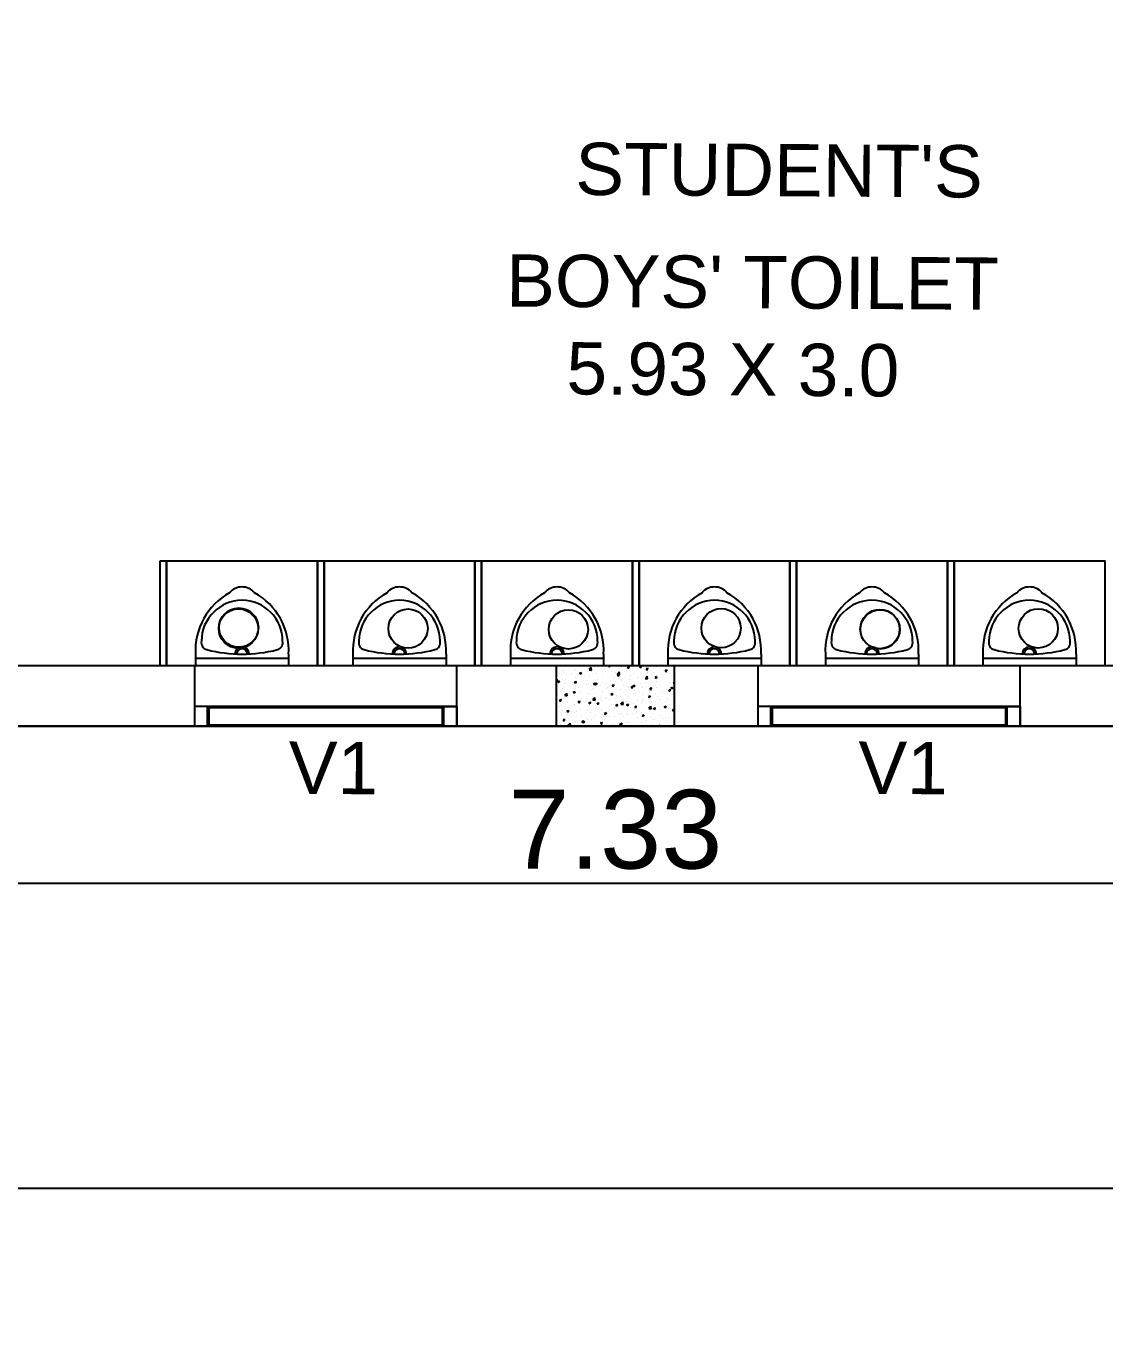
# Model space of a CAD drawing. Header units: metres. Extents: x 0 to 2048, y 111 to 219.
# Drawn here: x 1839.329 to 1843.439, y 147.586 to 152.551 of the extents above; entities that cross this region are included whole.
import ezdxf

# ---------------------------------------------------------------- set-up
doc = ezdxf.new("R2010")
doc.units = ezdxf.units.M
doc.header["$LTSCALE"] = 0.5
doc.header["$MEASUREMENT"] = 0
doc.header["$PDMODE"] = 3
doc.linetypes.add('CONTIN', pattern=[0])
for name, color, linetype in [('BLK_1_FLR_0_BLT_UP_AREA', 27, 'Continuous'), ('BLK_1_FLR_0_URINAL', 235, 'Continuous'), ('BLK_1_FLR_0_WASH', 60, 'Continuous')]:
    doc.layers.add(name, color=color, linetype=linetype)
doc.layers.add('layout bou', color=1, linetype='Continuous', lineweight=60)
doc.layers.add('layout bou @ 1', color=1, linetype='Continuous', lineweight=60)
doc.styles.add('200LT_S', font='arial.ttf', dxfattribs={"height": 0.3})
doc.styles.add('PATTA & SITE', font='arial.ttf', dxfattribs={"height": 1.5})
doc.styles.get("Standard").update_dxf_attribs({"font": ''})
doc.styles.get('Standard').set_extended_font_data('Arial Black')
doc.dimstyles.new('Building Arrow', dxfattribs={"dimscale": 0, "dimtxt": 1, "dimasz": 1, "dimexe": 0.18, "dimexo": 0.0625, "dimgap": 0.09, "dimtad": 0, "dimdec": 1, "dimzin": 0, "dimdsep": 46, "dimtxsty": 'Standard', "dimcen": 0.09, "dimse1": 1, "dimse2": 1, "dimclrt": 7, "dimadec": 1, "dimazin": 0, "dimtfac": 1, "dimtdec": 1, "dimtofl": 0, "dimtmove": 0, "dimatfit": 3, "dimfxl": 0, "dimtolj": 1, "dimtzin": 0, "dimarcsym": 0})

# ---------------------------------------------------------------- blocks, each defined once
blk = doc.blocks.new('*D4')
at = {"layer": 'Defpoints', "color": 0, "lineweight": -3}
for p in [(1730.1741, 160.2208), (1730.1741, 160.2208), (1916.2515, 130.4545)]:
    blk.add_point(p, dxfattribs=at)
at = {"layer": 'layout bou', "color": 0, "lineweight": -2}
for p, q in [((1731.1615, 160.0628), (1821.1248, 145.6716)), ((1915.2641, 130.6124), (1825.3008, 145.0036))]:
    blk.add_line(p, q, dxfattribs=at)
at = {"layer": 'layout bou', "color": 0, "lineweight": -3}
for points in [[(1731.1879, 160.2274), (1731.1352, 159.8982), (1730.1741, 160.2208)], [(1915.2904, 130.777), (1915.2378, 130.4478), (1916.2515, 130.4545)]]:
    blk.add_solid(points, dxfattribs=at)
at = {"layer": 'layout bou', "color": 7, "lineweight": 15, "insert": (1823.2128, 145.3376), "char_height": 1, "attachment_point": 5, "rotation": 350.9115}
blk.add_mtext('\\A1;188.4', dxfattribs=at)
blk = doc.blocks.new('*D8')
at = {"layer": 'Defpoints', "color": 0, "lineweight": -3}
for p in [(1736.6929, 151.6794), (1736.6929, 151.6794), (1916.2515, 130.4545)]:
    blk.add_point(p, dxfattribs=at)
at = {"layer": 'layout bou', "color": 0, "lineweight": -2}
for p, q in [((1737.686, 151.562), (1824.3862, 141.3135)), ((1915.2585, 130.5718), (1828.5583, 140.8204))]:
    blk.add_line(p, q, dxfattribs=at)
at = {"layer": 'layout bou', "color": 0, "lineweight": -3}
for points in [[(1737.7056, 151.7276), (1737.6665, 151.3965), (1736.6929, 151.6794)], [(1915.278, 130.7374), (1915.2389, 130.4063), (1916.2515, 130.4545)]]:
    blk.add_solid(points, dxfattribs=at)
at = {"layer": 'layout bou', "color": 7, "lineweight": 15, "insert": (1826.4722, 141.0669), "char_height": 1, "attachment_point": 5, "rotation": 353.2586}
blk.add_mtext('\\A1;180.8', dxfattribs=at)
blk = doc.blocks.new('*D9')
at = {"layer": 'Defpoints', "color": 0, "lineweight": -3}
for p in [(1764.1257, 208.0316), (1764.1257, 208.0316), (1929.9765, 145.7045)]:
    blk.add_point(p, dxfattribs=at)
at = {"layer": 'layout bou', "color": 0, "lineweight": -2}
for p, q in [((1765.0618, 207.6799), (1845.0867, 177.6063)), ((1929.0405, 146.0562), (1849.0155, 176.1298))]:
    blk.add_line(p, q, dxfattribs=at)
at = {"layer": 'layout bou', "color": 0, "lineweight": -3}
for points in [[(1765.1204, 207.8359), (1765.0031, 207.5239), (1764.1257, 208.0316)], [(1929.0991, 146.2122), (1928.9818, 145.9002), (1929.9765, 145.7045)]]:
    blk.add_solid(points, dxfattribs=at)
at = {"layer": 'layout bou', "color": 7, "lineweight": 15, "insert": (1847.0511, 176.868), "char_height": 1, "attachment_point": 5, "rotation": 339.4036}
blk.add_mtext('\\A1;177.2', dxfattribs=at)

msp = doc.modelspace()

# ---------------------------------------------------------------- linework, layer by layer
at = {"color": 0, "lineweight": -3}
for p, q in [((1839.83923, 150.11467), (1839.83923, 150.51467)), ((1839.83923, 150.51467), (1839.86423, 150.51467)), ((1839.86423, 150.51467), (1839.86423, 150.11467)), ((1840.43923, 150.11467), (1840.43923, 150.51467)), ((1840.43923, 150.51467), (1840.46423, 150.51467)), ((1840.46423, 150.51467), (1840.46423, 150.11467)), ((1841.03923, 150.11467), (1841.03923, 150.51467)), ((1841.03923, 150.51467), (1841.06423, 150.51467)), ((1841.06423, 150.51467), (1841.06423, 150.11467)), ((1841.63923, 150.11467), (1841.63923, 150.51467)), ((1841.63923, 150.51467), (1841.66423, 150.51467)), ((1841.66423, 150.51467), (1841.66423, 150.11467)), ((1842.23923, 150.11467), (1842.23923, 150.51467)), ((1842.23923, 150.51467), (1842.26423, 150.51467)), ((1842.26423, 150.51467), (1842.26423, 150.11467)), ((1842.83923, 150.11467), (1842.83923, 150.51467)), ((1842.83923, 150.51467), (1842.86423, 150.51467)), ((1842.86423, 150.51467), (1842.86423, 150.11467)), ((1845.23887, 150.11467), (1837.90887, 150.11467)), ((1842.26423, 150.11467), (1839.83639, 150.11467)), ((1839.86423, 150.11467), (1839.83923, 150.11467)), ((1840.46423, 150.11467), (1840.43923, 150.11467)), ((1841.06423, 150.11467), (1841.03923, 150.11467)), ((1841.66423, 150.11467), (1841.63923, 150.11467)), ((1842.86423, 150.11467), (1842.83923, 150.11467)), ((1837.67887, 149.88467), (1852.92887, 149.88467)), ((1852.92887, 149.88467), (1837.67887, 149.88467))]:
    msp.add_line(p, q, dxfattribs=at)
at = {"lineweight": -3, "ltscale": 0.03}
for p, q in [((1839.97423, 150.15931), (1839.97423, 150.11467)), ((1840.32923, 150.15931), (1840.32923, 150.11467)), ((1840.57423, 150.15931), (1840.57423, 150.11467)), ((1840.92923, 150.15931), (1840.92923, 150.11467)), ((1841.17423, 150.15931), (1841.17423, 150.11467)), ((1841.52923, 150.15931), (1841.52923, 150.11467)), ((1841.77423, 150.15931), (1841.77423, 150.11467)), ((1842.12923, 150.15931), (1842.12923, 150.11467)), ((1842.37423, 150.15931), (1842.37423, 150.11467)), ((1842.72923, 150.15931), (1842.72923, 150.11467)), ((1842.97423, 150.15931), (1842.97423, 150.11467)), ((1843.32923, 150.15931), (1843.32923, 150.11467)), ((1840.32923, 150.14198), (1839.97423, 150.14198)), ((1840.32923, 150.11467), (1839.97423, 150.11467)), ((1840.92923, 150.14198), (1840.57423, 150.14198)), ((1840.92923, 150.11467), (1840.57423, 150.11467)), ((1841.52923, 150.14198), (1841.17423, 150.14198)), ((1841.52923, 150.11467), (1841.17423, 150.11467)), ((1842.12923, 150.14198), (1841.77423, 150.14198)), ((1842.12923, 150.11467), (1841.77423, 150.11467)), ((1842.72923, 150.14198), (1842.37423, 150.14198)), ((1842.72923, 150.11467), (1842.37423, 150.11467)), ((1843.32923, 150.14198), (1842.97423, 150.14198)), ((1843.32923, 150.11467), (1842.97423, 150.11467))]:
    msp.add_line(p, q, dxfattribs=at)
at = {"lineweight": -3}
for p, q in [((1839.97056, 150.11467), (1839.97056, 149.88467)), ((1840.97056, 149.88467), (1840.97056, 150.11467)), ((1841.42372, 150.10183), (1841.42372, 150.10183)), ((1841.47451, 150.09969), (1841.4834, 150.09831)), ((1841.47482, 150.10002), (1841.48261, 150.10813)), ((1841.47566, 150.10932), (1841.47566, 150.10932)), ((1841.47775, 150.10558), (1841.47775, 150.10558)), ((1841.4834, 150.09831), (1841.48229, 150.10781)), ((1841.5324, 150.10229), (1841.5324, 150.10229)), ((1841.54838, 150.11348), (1841.54938, 150.11467)), ((1841.54838, 150.11348), (1841.55436, 150.11295)), ((1841.55435, 150.11295), (1841.55404, 150.11467)), ((1841.59555, 150.1106), (1841.59555, 150.1106)), ((1841.61834, 150.10364), (1841.61834, 150.10364)), ((1841.62011, 150.1072), (1841.62493, 150.11295)), ((1841.62011, 150.1072), (1841.62608, 150.10668)), ((1841.62059, 150.1139), (1841.62059, 150.1139)), ((1841.62608, 150.10668), (1841.62492, 150.11294)), ((1841.66554, 150.11092), (1841.67255, 150.1136)), ((1841.66554, 150.11092), (1841.67052, 150.10756)), ((1841.67051, 150.10756), (1841.67254, 150.1136)), ((1841.67666, 150.11365), (1841.67666, 150.11365)), ((1841.67958, 150.10402), (1841.67958, 150.10402)), ((1841.69183, 150.10093), (1841.69665, 150.10667)), ((1841.69183, 150.10093), (1841.69781, 150.1004)), ((1841.6978, 150.1004), (1841.69665, 150.10667)), ((1841.73009, 150.11042), (1841.73009, 150.11042)), ((1841.76356, 150.09465), (1841.76838, 150.1004)), ((1841.76953, 150.09413), (1841.76837, 150.10039)), ((1842.1169, 150.11467), (1842.1169, 149.88467)), ((1843.1169, 149.88467), (1843.1169, 150.11467)), ((1841.34889, 150.05925), (1841.3519, 150.06283)), ((1841.34889, 150.05693), (1841.35305, 150.05656)), ((1841.35305, 150.05656), (1841.35189, 150.06283)), ((1841.35379, 150.05442), (1841.36079, 150.05711)), ((1841.35379, 150.05442), (1841.35876, 150.05106)), ((1841.35876, 150.05106), (1841.36078, 150.05711)), ((1841.36111, 150.08556), (1841.36111, 150.08556)), ((1841.36846, 150.0807), (1841.36846, 150.0807)), ((1841.372, 150.06214), (1841.372, 150.06214)), ((1841.37321, 150.09542), (1841.37321, 150.09542)), ((1841.37718, 150.09818), (1841.37718, 150.09818)), ((1841.38507, 150.0636), (1841.38507, 150.0636)), ((1841.40634, 150.08569), (1841.40634, 150.08569)), ((1841.4188, 150.05081), (1841.42362, 150.05655)), ((1841.4188, 150.05081), (1841.42478, 150.05029)), ((1841.41943, 150.09557), (1841.41943, 150.09557)), ((1841.42251, 150.06854), (1841.42251, 150.06854)), ((1841.42478, 150.05028), (1841.42362, 150.05655)), ((1841.43056, 150.09593), (1841.43056, 150.09593)), ((1841.43781, 150.08667), (1841.44481, 150.08936)), ((1841.43781, 150.08667), (1841.44278, 150.08332)), ((1841.44278, 150.08332), (1841.44481, 150.08936)), ((1841.44319, 150.05456), (1841.44319, 150.05456)), ((1841.44339, 150.07361), (1841.44339, 150.07361)), ((1841.46822, 150.05786), (1841.46822, 150.05786)), ((1841.46949, 150.09401), (1841.46949, 150.09401)), ((1841.47444, 150.07603), (1841.47444, 150.07603)), ((1841.48395, 150.09367), (1841.48395, 150.09367)), ((1841.49053, 150.04453), (1841.49535, 150.05028)), ((1841.49453, 150.0973), (1841.49453, 150.0973)), ((1841.4965, 150.04401), (1841.49535, 150.05028)), ((1841.50171, 150.08362), (1841.50171, 150.08362)), ((1841.50609, 150.06285), (1841.50609, 150.06285)), ((1841.52457, 150.04979), (1841.52457, 150.04979)), ((1841.52579, 150.08308), (1841.52579, 150.08308)), ((1841.53733, 150.09141), (1841.53733, 150.09141)), ((1841.56003, 150.09363), (1841.56003, 150.09363)), ((1841.56925, 150.07116), (1841.56925, 150.07116)), ((1841.57508, 150.05619), (1841.57508, 150.05619)), ((1841.5763, 150.08948), (1841.5763, 150.08948)), ((1841.58123, 150.08314), (1841.59013, 150.08176)), ((1841.58152, 150.07866), (1841.58852, 150.08135)), ((1841.58152, 150.07866), (1841.5865, 150.07531)), ((1841.58155, 150.08346), (1841.58934, 150.09158)), ((1841.58649, 150.07531), (1841.58852, 150.08135)), ((1841.59012, 150.08176), (1841.58902, 150.09126)), ((1841.59071, 150.08916), (1841.59071, 150.08916)), ((1841.59428, 150.07446), (1841.59428, 150.07446)), ((1841.59822, 150.05864), (1841.59822, 150.05864)), ((1841.62702, 150.06369), (1841.62702, 150.06369)), ((1841.62824, 150.09698), (1841.62824, 150.09698)), ((1841.63216, 150.07944), (1841.63216, 150.07944)), ((1841.64409, 150.0869), (1841.64409, 150.0869)), ((1841.65654, 150.06865), (1841.65654, 150.06865)), ((1841.67837, 150.07073), (1841.67837, 150.07073)), ((1841.68796, 150.06658), (1841.69685, 150.0652)), ((1841.68827, 150.06691), (1841.69606, 150.07503)), ((1841.69404, 150.05161), (1841.69404, 150.05161)), ((1841.69531, 150.08776), (1841.69531, 150.08776)), ((1841.69685, 150.06521), (1841.69574, 150.07471)), ((1841.69748, 150.08465), (1841.69748, 150.08465)), ((1841.71485, 150.07866), (1841.71485, 150.07866)), ((1841.72034, 150.09105), (1841.72034, 150.09105)), ((1841.72523, 150.07065), (1841.73224, 150.07334)), ((1841.72523, 150.07065), (1841.73021, 150.0673)), ((1841.72888, 150.07713), (1841.72888, 150.07713)), ((1841.7302, 150.0673), (1841.73223, 150.07334)), ((1841.73191, 150.0566), (1841.73191, 150.0566)), ((1841.75086, 150.08239), (1841.75086, 150.08239)), ((1841.75822, 150.09604), (1841.75822, 150.09604)), ((1841.76356, 150.09465), (1841.76954, 150.09413)), ((1841.77317, 150.08867), (1841.77317, 150.08867)), ((1841.7796, 150.05134), (1841.7796, 150.05134)), ((1841.78081, 150.08463), (1841.78081, 150.08463)), ((1841.79468, 150.05003), (1841.79889, 150.04938)), ((1841.795, 150.05036), (1841.79889, 150.05442)), ((1841.79507, 150.06491), (1841.79507, 150.06491)), ((1841.35372, 150.00681), (1841.35372, 150.00681)), ((1841.35771, 150.04708), (1841.35771, 150.04708)), ((1841.36494, 150.01859), (1841.36494, 150.01859)), ((1841.37078, 150.02885), (1841.37078, 150.02885)), ((1841.37879, 150.03365), (1841.37879, 150.03365)), ((1841.38003, 150.04625), (1841.38003, 150.04625)), ((1841.38104, 150.00228), (1841.38994, 150.0009)), ((1841.38136, 150.0026), (1841.38915, 150.01072)), ((1841.38993, 150.0009), (1841.38883, 150.0104)), ((1841.41109, 150.04483), (1841.41109, 150.04483)), ((1841.41348, 150.01416), (1841.42048, 150.01684)), ((1841.41348, 150.01416), (1841.41845, 150.0108)), ((1841.41688, 150.01512), (1841.41688, 150.01512)), ((1841.41845, 150.0108), (1841.42047, 150.01685)), ((1841.42007, 150.00196), (1841.42007, 150.00196)), ((1841.42129, 150.03525), (1841.42129, 150.03525)), ((1841.42326, 150.0286), (1841.42326, 150.0286)), ((1841.43218, 150.03139), (1841.43218, 150.03139)), ((1841.44191, 150.01842), (1841.44191, 150.01842)), ((1841.46447, 150.04257), (1841.46447, 150.04257)), ((1841.47201, 150.00946), (1841.47201, 150.00946)), ((1841.47323, 150.04275), (1841.47323, 150.04275)), ((1841.47979, 150.0234), (1841.47979, 150.0234)), ((1841.48158, 150.03861), (1841.48158, 150.03861)), ((1841.48556, 150.02914), (1841.48556, 150.02914)), ((1841.49053, 150.04453), (1841.49651, 150.04401)), ((1841.4975, 150.04641), (1841.5045, 150.0491)), ((1841.4975, 150.04641), (1841.50247, 150.04305)), ((1841.50247, 150.04306), (1841.5045, 150.0491)), ((1841.51786, 150.04031), (1841.51786, 150.04031)), ((1841.52336, 150.0165), (1841.52336, 150.0165)), ((1841.53894, 150.02688), (1841.53894, 150.02688)), ((1841.5399, 150.04862), (1841.5399, 150.04862)), ((1841.54294, 150.03172), (1841.54294, 150.03172)), ((1841.55719, 150.00615), (1841.56419, 150.00884)), ((1841.55719, 150.00615), (1841.56216, 150.00279)), ((1841.56216, 150.00279), (1841.56419, 150.00884)), ((1841.56226, 150.03826), (1841.56708, 150.044)), ((1841.56226, 150.03826), (1841.56823, 150.03774)), ((1841.56823, 150.03773), (1841.56707, 150.044)), ((1841.56797, 150.03502), (1841.56797, 150.03502)), ((1841.57124, 150.03806), (1841.57124, 150.03806)), ((1841.57387, 150.0229), (1841.57387, 150.0229)), ((1841.57954, 150.00056), (1841.57954, 150.00056)), ((1841.59232, 150.02463), (1841.59232, 150.02463)), ((1841.60585, 150.04), (1841.60585, 150.04)), ((1841.62462, 150.0358), (1841.62462, 150.0358)), ((1841.62581, 150.0304), (1841.62581, 150.0304)), ((1841.63398, 150.03198), (1841.6388, 150.03773)), ((1841.63398, 150.03198), (1841.63996, 150.03146)), ((1841.63995, 150.03146), (1841.6388, 150.03773)), ((1841.64121, 150.0384), (1841.64821, 150.04109)), ((1841.64121, 150.0384), (1841.64619, 150.03505)), ((1841.6427, 150.00887), (1841.6427, 150.00887)), ((1841.6457, 150.02237), (1841.6457, 150.02237)), ((1841.64618, 150.03505), (1841.64821, 150.04109)), ((1841.65241, 150.00898), (1841.65241, 150.00898)), ((1841.66773, 150.01217), (1841.66773, 150.01217)), ((1841.669, 150.04832), (1841.669, 150.04832)), ((1841.67593, 150.00415), (1841.67593, 150.00415)), ((1841.67715, 150.03744), (1841.67715, 150.03744)), ((1841.678, 150.03355), (1841.678, 150.03355)), ((1841.69909, 150.02012), (1841.69909, 150.02012)), ((1841.7009, 149.99814), (1841.7079, 150.00083)), ((1841.7056, 150.01716), (1841.7056, 150.01716)), ((1841.70571, 150.02571), (1841.71053, 150.03145)), ((1841.70571, 150.02571), (1841.71168, 150.02519)), ((1841.70587, 149.99479), (1841.7079, 150.00083)), ((1841.71168, 150.02518), (1841.71052, 150.03145)), ((1841.71073, 150.01899), (1841.71073, 150.01899)), ((1841.72644, 150.01055), (1841.72644, 150.01055)), ((1841.72766, 150.04384), (1841.72766, 150.04384)), ((1841.73138, 150.03129), (1841.73138, 150.03129)), ((1841.75247, 150.01786), (1841.75247, 150.01786)), ((1841.76876, 150.02547), (1841.76876, 150.02547)), ((1841.76904, 150.029), (1841.76904, 150.029)), ((1841.77743, 150.01943), (1841.78225, 150.02518)), ((1841.77743, 150.01943), (1841.78341, 150.01891)), ((1841.77838, 150.01805), (1841.77838, 150.01805)), ((1841.78341, 150.01891), (1841.78225, 150.02518)), ((1841.78477, 150.02904), (1841.78477, 150.02904)), ((1841.78492, 150.03039), (1841.79193, 150.03308)), ((1841.78492, 150.03039), (1841.7899, 150.02704)), ((1841.78989, 150.02704), (1841.79192, 150.03308)), ((1841.79301, 150.00704), (1841.79301, 150.00704)), ((1841.79379, 150.02877), (1841.79379, 150.02877)), ((1841.36081, 149.95893), (1841.36081, 149.95893)), ((1841.36095, 149.98186), (1841.36577, 149.98761)), ((1841.36095, 149.98187), (1841.36693, 149.98134)), ((1841.36693, 149.98134), (1841.36577, 149.98761)), ((1841.36835, 149.96227), (1841.36835, 149.96227)), ((1841.36956, 149.99556), (1841.36956, 149.99556)), ((1841.39057, 149.97568), (1841.39057, 149.97568)), ((1841.3912, 149.994), (1841.3912, 149.994)), ((1841.41561, 149.97898), (1841.41561, 149.97898)), ((1841.41886, 149.96867), (1841.41886, 149.96867)), ((1841.41913, 149.96894), (1841.41913, 149.96894)), ((1841.43268, 149.97559), (1841.4375, 149.98134)), ((1841.43268, 149.97559), (1841.43866, 149.97507)), ((1841.43865, 149.97506), (1841.43749, 149.98133)), ((1841.44458, 149.99174), (1841.44458, 149.99174)), ((1841.45348, 149.98396), (1841.45348, 149.98396)), ((1841.4708, 149.97617), (1841.4708, 149.97617)), ((1841.47317, 149.97389), (1841.48017, 149.97658)), ((1841.47317, 149.9739), (1841.47814, 149.97054)), ((1841.47745, 149.97895), (1841.47745, 149.97895)), ((1841.47814, 149.97054), (1841.48016, 149.97658)), ((1841.48777, 149.98572), (1841.49666, 149.98434)), ((1841.48808, 149.98605), (1841.49587, 149.99417)), ((1841.49033, 149.95284), (1841.49033, 149.95284)), ((1841.49666, 149.98435), (1841.49555, 149.99385)), ((1841.49796, 149.98948), (1841.49796, 149.98948)), ((1841.50141, 149.95699), (1841.50141, 149.95699)), ((1841.5044, 149.96931), (1841.50923, 149.97506)), ((1841.5044, 149.96931), (1841.51038, 149.96879)), ((1841.51038, 149.96879), (1841.50922, 149.97506)), ((1841.51536, 149.95613), (1841.51536, 149.95613)), ((1841.51663, 149.99228), (1841.51663, 149.99228)), ((1841.52214, 149.98321), (1841.52214, 149.98321)), ((1841.53577, 149.98896), (1841.53577, 149.98896)), ((1841.54167, 149.99557), (1841.54167, 149.99557)), ((1841.55134, 149.98723), (1841.55134, 149.98723)), ((1841.55323, 149.96112), (1841.55323, 149.96112)), ((1841.55973, 149.967), (1841.55973, 149.967)), ((1841.57143, 149.95632), (1841.57143, 149.95632)), ((1841.57265, 149.98961), (1841.57265, 149.98961)), ((1841.57613, 149.96304), (1841.58095, 149.96878)), ((1841.57613, 149.96304), (1841.58211, 149.96252)), ((1841.5821, 149.96251), (1841.58095, 149.96878)), ((1841.59409, 149.99897), (1841.59409, 149.99897)), ((1841.59449, 149.96917), (1841.60339, 149.96779)), ((1841.59481, 149.9695), (1841.6026, 149.97762)), ((1841.60338, 149.9678), (1841.60228, 149.97729)), ((1841.60472, 149.98497), (1841.60472, 149.98497)), ((1841.61639, 149.96943), (1841.61639, 149.96943)), ((1841.61688, 149.96589), (1841.62388, 149.96857)), ((1841.61688, 149.96589), (1841.62185, 149.96253)), ((1841.61805, 149.97701), (1841.61805, 149.97701)), ((1841.62185, 149.96253), (1841.62388, 149.96857)), ((1841.62337, 149.96382), (1841.62337, 149.96382)), ((1841.62459, 149.99711), (1841.62459, 149.99711)), ((1841.64142, 149.97273), (1841.64142, 149.97273)), ((1841.64786, 149.95676), (1841.65268, 149.96251)), ((1841.64786, 149.95676), (1841.65383, 149.95624)), ((1841.65383, 149.95624), (1841.65267, 149.96251)), ((1841.65811, 149.98272), (1841.65811, 149.98272)), ((1841.67472, 149.97086), (1841.67472, 149.97086)), ((1841.67637, 149.98702), (1841.67637, 149.98702)), ((1841.6793, 149.97772), (1841.6793, 149.97772)), ((1841.7009, 149.99814), (1841.70588, 149.99478)), ((1841.70122, 149.95262), (1841.71011, 149.95124)), ((1841.70153, 149.95295), (1841.70932, 149.96107)), ((1841.71011, 149.95125), (1841.709, 149.96074)), ((1841.71149, 149.98046), (1841.71149, 149.98046)), ((1841.71456, 149.95203), (1841.71456, 149.95203)), ((1841.71958, 149.95049), (1841.7244, 149.95623)), ((1841.71958, 149.95049), (1841.72556, 149.94997)), ((1841.72556, 149.94996), (1841.7244, 149.95623)), ((1841.72523, 149.97726), (1841.72523, 149.97726)), ((1841.73469, 149.99703), (1841.73469, 149.99703)), ((1841.74245, 149.98603), (1841.74245, 149.98603)), ((1841.76059, 149.95788), (1841.76759, 149.96057)), ((1841.76059, 149.95788), (1841.76557, 149.95452)), ((1841.76487, 149.97821), (1841.76487, 149.97821)), ((1841.76556, 149.95452), (1841.76759, 149.96057)), ((1841.76749, 149.98933), (1841.76749, 149.98933)), ((1841.77288, 149.96204), (1841.77288, 149.96204)), ((1841.77595, 149.95147), (1841.77595, 149.95147)), ((1841.77717, 149.98476), (1841.77717, 149.98476)), ((1841.77905, 149.95487), (1841.77905, 149.95487)), ((1841.36426, 149.93624), (1841.36426, 149.93624)), ((1841.36713, 149.92898), (1841.36713, 149.92898)), ((1841.37172, 149.9429), (1841.37172, 149.9429)), ((1841.37483, 149.90665), (1841.37965, 149.91239)), ((1841.37483, 149.90665), (1841.3808, 149.90612)), ((1841.3808, 149.90612), (1841.37964, 149.91239)), ((1841.38477, 149.93697), (1841.38477, 149.93697)), ((1841.38914, 149.94164), (1841.39615, 149.94433)), ((1841.38914, 149.94164), (1841.39412, 149.93829)), ((1841.3893, 149.93954), (1841.3893, 149.93954)), ((1841.39281, 149.92946), (1841.39281, 149.92946)), ((1841.39411, 149.93829), (1841.39614, 149.94433)), ((1841.40087, 149.90508), (1841.40087, 149.90508)), ((1841.41643, 149.90209), (1841.41643, 149.90209)), ((1841.41764, 149.93538), (1841.41764, 149.93538)), ((1841.42297, 149.90197), (1841.42297, 149.90197)), ((1841.4251, 149.94064), (1841.4251, 149.94064)), ((1841.42717, 149.94452), (1841.42717, 149.94452)), ((1841.44309, 149.94698), (1841.44309, 149.94698)), ((1841.44619, 149.92721), (1841.44619, 149.92721)), ((1841.44655, 149.90037), (1841.45137, 149.90612)), ((1841.44884, 149.90138), (1841.45584, 149.90407)), ((1841.44884, 149.90138), (1841.45381, 149.89802)), ((1841.45253, 149.89984), (1841.45137, 149.90611)), ((1841.45381, 149.89803), (1841.45583, 149.90407)), ((1841.46402, 149.9134), (1841.46402, 149.9134)), ((1841.46836, 149.90959), (1841.46836, 149.90959)), ((1841.46958, 149.94288), (1841.46958, 149.94288)), ((1841.47849, 149.93838), (1841.47849, 149.93838)), ((1841.48128, 149.91199), (1841.48128, 149.91199)), ((1841.48905, 149.91669), (1841.48905, 149.91669)), ((1841.49957, 149.92495), (1841.49957, 149.92495)), ((1841.51971, 149.91663), (1841.51971, 149.91663)), ((1841.52092, 149.94992), (1841.52092, 149.94992)), ((1841.52693, 149.92168), (1841.52693, 149.92168)), ((1841.53187, 149.93613), (1841.53187, 149.93613)), ((1841.53286, 149.93363), (1841.53986, 149.93632)), ((1841.53286, 149.93363), (1841.53783, 149.93028)), ((1841.53783, 149.93028), (1841.53986, 149.93632)), ((1841.5396, 149.922), (1841.5396, 149.922)), ((1841.55295, 149.9227), (1841.55295, 149.9227)), ((1841.57022, 149.92303), (1841.57022, 149.92303)), ((1841.58525, 149.93387), (1841.58525, 149.93387)), ((1841.59008, 149.92999), (1841.59008, 149.92999)), ((1841.59792, 149.93201), (1841.59792, 149.93201)), ((1841.60634, 149.92044), (1841.60634, 149.92044)), ((1841.61512, 149.93329), (1841.61512, 149.93329)), ((1841.62216, 149.93053), (1841.62216, 149.93053)), ((1841.63863, 149.93162), (1841.63863, 149.93162)), ((1841.65299, 149.93827), (1841.65299, 149.93827)), ((1841.65624, 149.94202), (1841.65624, 149.94202)), ((1841.65972, 149.91819), (1841.65972, 149.91819)), ((1841.67229, 149.90428), (1841.67229, 149.90428)), ((1841.6735, 149.93757), (1841.6735, 149.93757)), ((1841.67657, 149.92562), (1841.68357, 149.92831)), ((1841.67657, 149.92562), (1841.68155, 149.92227)), ((1841.68154, 149.92227), (1841.68357, 149.92831)), ((1841.68984, 149.90715), (1841.68984, 149.90715)), ((1841.69202, 149.92936), (1841.69202, 149.92936)), ((1841.7131, 149.91593), (1841.7131, 149.91593)), ((1841.71487, 149.91044), (1841.71487, 149.91044)), ((1841.71614, 149.94659), (1841.71614, 149.94659)), ((1841.7228, 149.91068), (1841.7228, 149.91068)), ((1841.72401, 149.94397), (1841.72401, 149.94397)), ((1841.74118, 149.94988), (1841.74118, 149.94988)), ((1841.7454, 149.92711), (1841.7454, 149.92711)), ((1841.75274, 149.91543), (1841.75274, 149.91543)), ((1841.76648, 149.91367), (1841.76648, 149.91367)), ((1841.76875, 149.90237), (1841.76875, 149.90237)), ((1841.77473, 149.91818), (1841.77473, 149.91818)), ((1841.79131, 149.94421), (1841.79613, 149.94996)), ((1841.79131, 149.94421), (1841.79729, 149.94369)), ((1841.79728, 149.94369), (1841.79612, 149.94996)), ((1841.79878, 149.92485), (1841.79878, 149.92485)), ((1841.35183, 149.89206), (1841.35183, 149.89206)), ((1841.36299, 149.9001), (1841.36299, 149.9001)), ((1841.36465, 149.89196), (1841.36465, 149.89196)), ((1841.36592, 149.89569), (1841.36592, 149.89569)), ((1841.3943, 149.88831), (1841.4032, 149.88693)), ((1841.39462, 149.88864), (1841.4024, 149.89676)), ((1841.40319, 149.88694), (1841.40209, 149.89644)), ((1841.40521, 149.88981), (1841.40521, 149.88981)), ((1841.44655, 149.90037), (1841.45253, 149.89985)), ((1841.45859, 149.88755), (1841.45859, 149.88755)), ((1841.51197, 149.8853), (1841.51197, 149.8853)), ((1841.51828, 149.8941), (1841.5231, 149.89984)), ((1841.51828, 149.8941), (1841.52426, 149.89357)), ((1841.52425, 149.89357), (1841.5231, 149.89984)), ((1841.56378, 149.89055), (1841.56378, 149.89055)), ((1841.569, 149.88974), (1841.569, 149.88974)), ((1841.58881, 149.89385), (1841.58881, 149.89385)), ((1841.59001, 149.88782), (1841.59483, 149.89357)), ((1841.59001, 149.88782), (1841.59598, 149.8873)), ((1841.59255, 149.89337), (1841.59955, 149.89606)), ((1841.59255, 149.89337), (1841.59752, 149.89002)), ((1841.59598, 149.88729), (1841.59482, 149.89356)), ((1841.59752, 149.89002), (1841.59955, 149.89606)), ((1841.62094, 149.89724), (1841.62094, 149.89724)), ((1841.62668, 149.89883), (1841.62668, 149.89883)), ((1841.66436, 149.88467), (1841.66655, 149.88729)), ((1841.66703, 149.88467), (1841.66655, 149.88729)), ((1841.71043, 149.89236), (1841.71043, 149.89236)), ((1841.73626, 149.88536), (1841.74326, 149.88805)), ((1841.73626, 149.88536), (1841.73729, 149.88467)), ((1841.74213, 149.88467), (1841.74326, 149.88805)), ((1841.77352, 149.88489), (1841.77352, 149.88489))]:
    msp.add_line(p, q, dxfattribs=at)
at = {"linetype": 'CONTIN', "lineweight": -3, "ltscale": 0.5}
for p, q in [((1841.79889, 150.11467), (1841.34889, 150.11467)), ((1841.34889, 150.11467), (1841.34889, 149.88467)), ((1841.79889, 149.88467), (1841.79889, 150.11467)), ((1841.34889, 149.88467), (1841.79889, 149.88467))]:
    msp.add_line(p, q, dxfattribs=at)
at = {"color": 8, "lineweight": -3}
msp.add_line((1852.92887, 149.88467), (1837.67887, 149.88467), dxfattribs=at)
at = {"color": 7, "lineweight": -3}
for p, q in [((1838.15887, 149.28711), (1844.98892, 149.28711)), ((1837.92887, 148.12599), (1852.67887, 148.12599))]:
    msp.add_line(p, q, dxfattribs=at)
at = {"lineweight": -3}
for points in [[(1840.97056, 149.95967), (1839.97056, 149.95967)], [(1843.1169, 149.95967), (1842.1169, 149.95967)], [(1840.02556, 149.93228), (1840.02056, 149.93228), (1840.02056, 149.91206), (1840.02556, 149.91206)], [(1840.91556, 149.91206), (1840.92056, 149.91206), (1840.92056, 149.93228), (1840.91556, 149.93228)], [(1842.1719, 149.93228), (1842.1669, 149.93228), (1842.1669, 149.91206), (1842.1719, 149.91206)], [(1843.0619, 149.91206), (1843.0669, 149.91206), (1843.0669, 149.93228), (1843.0619, 149.93228)], [(1840.97056, 149.88467), (1839.97056, 149.88467)], [(1843.1169, 149.88467), (1842.1169, 149.88467)]]:
    msp.add_lwpolyline(points, dxfattribs=at)
for points in [[(1840.02056, 149.95967), (1839.97056, 149.95967), (1839.97056, 149.94373), (1839.97056, 149.92967), (1839.97056, 149.88467), (1840.02056, 149.88467)], [(1840.02556, 149.88967), (1840.91556, 149.88967), (1840.91556, 149.95467), (1840.02556, 149.95467)], [(1840.92056, 149.95967), (1840.97056, 149.95967), (1840.97056, 149.94373), (1840.97056, 149.92967), (1840.97056, 149.88467), (1840.92056, 149.88467)], [(1842.1669, 149.95967), (1842.1169, 149.95967), (1842.1169, 149.94373), (1842.1169, 149.92967), (1842.1169, 149.88467), (1842.1669, 149.88467)], [(1842.1719, 149.88967), (1843.0619, 149.88967), (1843.0619, 149.95467), (1842.1719, 149.95467)], [(1843.0669, 149.95967), (1843.1169, 149.95967), (1843.1169, 149.94373), (1843.1169, 149.92967), (1843.1169, 149.88467), (1843.0669, 149.88467)]]:
    msp.add_lwpolyline(points, close=True, dxfattribs=at)
at = {"lineweight": -3, "ltscale": 0.03}
for centre, radius, start, end in [((1840.15173, 150.35393), 0.06112, 39.22208, 140.77792), ((1840.75173, 150.35393), 0.06112, 39.22208, 140.77792), ((1841.35173, 150.35393), 0.06112, 39.22208, 140.77792), ((1841.95173, 150.35393), 0.06112, 39.22208, 140.77792), ((1842.55173, 150.35393), 0.06112, 39.22208, 140.77792), ((1843.15173, 150.35393), 0.06112, 39.22208, 140.77792), ((1840.22596, 150.1718), 0.25205, 118.84278, 182.84235), ((1840.15279, 150.2085), 0.15568, 90.39059, 179.96949), ((1840.15067, 150.2085), 0.15568, 0.03051, 89.60941), ((1840.07749, 150.1718), 0.25205, 357.15765, 61.15722), ((1840.82596, 150.1718), 0.25205, 118.84278, 182.84235), ((1840.75279, 150.2085), 0.15568, 90.39059, 179.96949), ((1840.75067, 150.2085), 0.15568, 0.03051, 89.60941), ((1840.67749, 150.1718), 0.25205, 357.15765, 61.15722), ((1841.42596, 150.1718), 0.25205, 118.84278, 182.84235), ((1841.35279, 150.2085), 0.15568, 90.39059, 179.96949), ((1841.35067, 150.2085), 0.15568, 0.03051, 89.60941), ((1841.27749, 150.1718), 0.25205, 357.15765, 61.15722), ((1842.02596, 150.1718), 0.25205, 118.84278, 182.84235), ((1841.95279, 150.2085), 0.15568, 90.39059, 179.96949), ((1841.95067, 150.2085), 0.15568, 0.03051, 89.60941), ((1841.87749, 150.1718), 0.25205, 357.15765, 61.15722), ((1842.62596, 150.1718), 0.25205, 118.84278, 182.84235), ((1842.55279, 150.2085), 0.15568, 90.39059, 179.96949), ((1842.55067, 150.2085), 0.15568, 0.03051, 89.60941), ((1842.47749, 150.1718), 0.25205, 357.15765, 61.15722), ((1843.22596, 150.1718), 0.25205, 118.84278, 182.84235), ((1843.15279, 150.2085), 0.15568, 90.39059, 179.96949), ((1843.15067, 150.2085), 0.15568, 0.03051, 89.60941), ((1843.07749, 150.1718), 0.25205, 357.15765, 61.15722), ((1840.02379, 150.20275), 0.02731, 167.67896, 255.64076), ((1840.27969, 150.20266), 0.02731, 284.31804, 12.29052), ((1840.62379, 150.20275), 0.02731, 167.67896, 255.64076), ((1840.87969, 150.20266), 0.02731, 284.31804, 12.29052), ((1841.22379, 150.20275), 0.02731, 167.67896, 255.64076), ((1841.47969, 150.20266), 0.02731, 284.31804, 12.29052), ((1841.82379, 150.20275), 0.02731, 167.67896, 255.64076), ((1842.07969, 150.20266), 0.02731, 284.31804, 12.29052), ((1842.42379, 150.20275), 0.02731, 167.67896, 255.64076), ((1842.67969, 150.20266), 0.02731, 284.31804, 12.29052), ((1843.02379, 150.20275), 0.02731, 167.67896, 255.64076), ((1843.27969, 150.20266), 0.02731, 284.31804, 12.29052), ((1840.15192, 150.70325), 0.54395, 255.64076, 284.31804), ((1840.15135, 150.15931), 0.02731, 1.37892, 178.50221), ((1840.15135, 150.15931), 0.02048, 1.01929, 178.86185), ((1840.75192, 150.70325), 0.54395, 255.64076, 284.31804), ((1840.75135, 150.15931), 0.02731, 1.37892, 178.50221), ((1840.75135, 150.15931), 0.02048, 1.01929, 178.86185), ((1841.35192, 150.70325), 0.54395, 255.64076, 284.31804), ((1841.35135, 150.15931), 0.02731, 1.37892, 178.50221), ((1841.35135, 150.15931), 0.02048, 1.01929, 178.86185), ((1841.95192, 150.70325), 0.54395, 255.64076, 284.31804), ((1841.95135, 150.15931), 0.02731, 1.37892, 178.50221), ((1841.95135, 150.15931), 0.02048, 1.01929, 178.86185), ((1842.55192, 150.70325), 0.54395, 255.64076, 284.31804), ((1842.55135, 150.15931), 0.02731, 1.37892, 178.50221), ((1842.55135, 150.15931), 0.02048, 1.01929, 178.86185), ((1843.15192, 150.70325), 0.54395, 255.64076, 284.31804), ((1843.15135, 150.15931), 0.02731, 1.37892, 178.50221), ((1843.15135, 150.15931), 0.02048, 1.01929, 178.86185)]:
    msp.add_arc(centre, radius, start, end, dxfattribs=at)
at = {"layer": 'BLK_1_FLR_0_BLT_UP_AREA', "color": 27, "lineweight": -3, "ltscale": 3}
msp.add_lwpolyline([(1825.35887, 162.08467), (1825.35887, 159.08467), (1830.23487, 159.08467), (1830.23487, 162.08467), (1837.67887, 162.08467), (1837.67887, 149.88467), (1852.92887, 149.88467), (1852.92887, 177.33467), (1822.42887, 177.33467), (1822.42887, 162.08467)], close=True, dxfattribs=at)
at = {"layer": 'BLK_1_FLR_0_URINAL', "lineweight": -3, "ltscale": 3}
for points in [[(1839.86423, 150.51467), (1840.43923, 150.51467), (1840.43923, 150.11467), (1839.86423, 150.11467)], [(1840.46423, 150.51467), (1841.03923, 150.51467), (1841.03923, 150.11467), (1840.46423, 150.11467)], [(1841.06423, 150.51467), (1841.63923, 150.51467), (1841.63923, 150.11467), (1841.06423, 150.11467)], [(1841.66423, 150.51467), (1842.23923, 150.51467), (1842.23923, 150.11467), (1841.66423, 150.11467)], [(1842.26423, 150.51467), (1842.83923, 150.51467), (1842.83923, 150.11467), (1842.26423, 150.11467)], [(1842.86423, 150.51467), (1843.43923, 150.51467), (1843.43923, 150.11467), (1842.86423, 150.11467)]]:
    msp.add_lwpolyline(points, close=True, dxfattribs=at)
at = {"layer": 'BLK_1_FLR_0_WASH', "color": 55, "lineweight": -3, "ltscale": 2}
for centre in [(1840.1379, 150.25643), (1840.78403, 150.25631), (1841.39489, 150.25338), (1841.97666, 150.25788), (1842.58214, 150.25471), (1843.18538, 150.25722)]:
    msp.add_circle(centre, 0.07491, dxfattribs=at)
at = {"layer": 'BLK_1_FLR_0_WASH', "color": 60, "lineweight": -3, "ltscale": 2}
for centre in [(1840.13908, 150.26008), (1840.78403, 150.25631), (1841.39489, 150.25338), (1841.97666, 150.25788), (1842.58256, 150.25348), (1843.18538, 150.25722)]:
    msp.add_circle(centre, 0.07491, dxfattribs=at)

# ---------------------------------------------------------------- texts
at = {"lineweight": -3, "style": 'PATTA & SITE'}
for s, height, p in [("  STUDENT'S", 0.1991007, (1841.26646, 151.909)), ("    BOYS' TOILET", 0.1991007, (1840.84861, 151.4847)), ('       5.93 X 3.0', 0.1991007, (1840.84641, 151.15206)), ('V1', 0.199101, (1840.32924, 149.62745)), ('V1', 0.199101, (1842.49928, 149.62745))]:
    msp.add_text(s, height=height, rotation=359.61954, dxfattribs=at).set_placement(p)
at = {"lineweight": -3, "insert": (1841.57389, 149.49038), "char_height": 0.3, "attachment_point": 5, "style": '200LT_S'}
msp.add_mtext('7.33', dxfattribs=at)

# ---------------------------------------------------------------- dimensions: what is measured, and where the dimension line sits
at = {"layer": 'layout bou @ 1', "color": 8, "lineweight": 15}
for p1, p2, picture, middle in [((1929.97654, 145.70445), (1764.12569, 208.03165), '*D9', (1847.05112, 176.86805)), ((1916.25154, 130.45445), (1730.17408, 160.22078), '*D4', (1823.21281, 145.33762)), ((1916.25154, 130.45445), (1736.69295, 151.67943), '*D8', (1826.47224, 141.06694))]:
    dim = msp.add_aligned_dim(p1=p1, p2=p2, distance=0, dimstyle='Building Arrow', override={"dimscale": 1, "dimtix": 0, "dimtofl": 0, "dimtmove": 0, "dimatfit": 3}, dxfattribs=at)
    dim.commit()
    dim.dimension.update_dxf_attribs({"geometry": picture, "text_midpoint": middle})

doc.saveas('drawing.dxf')
